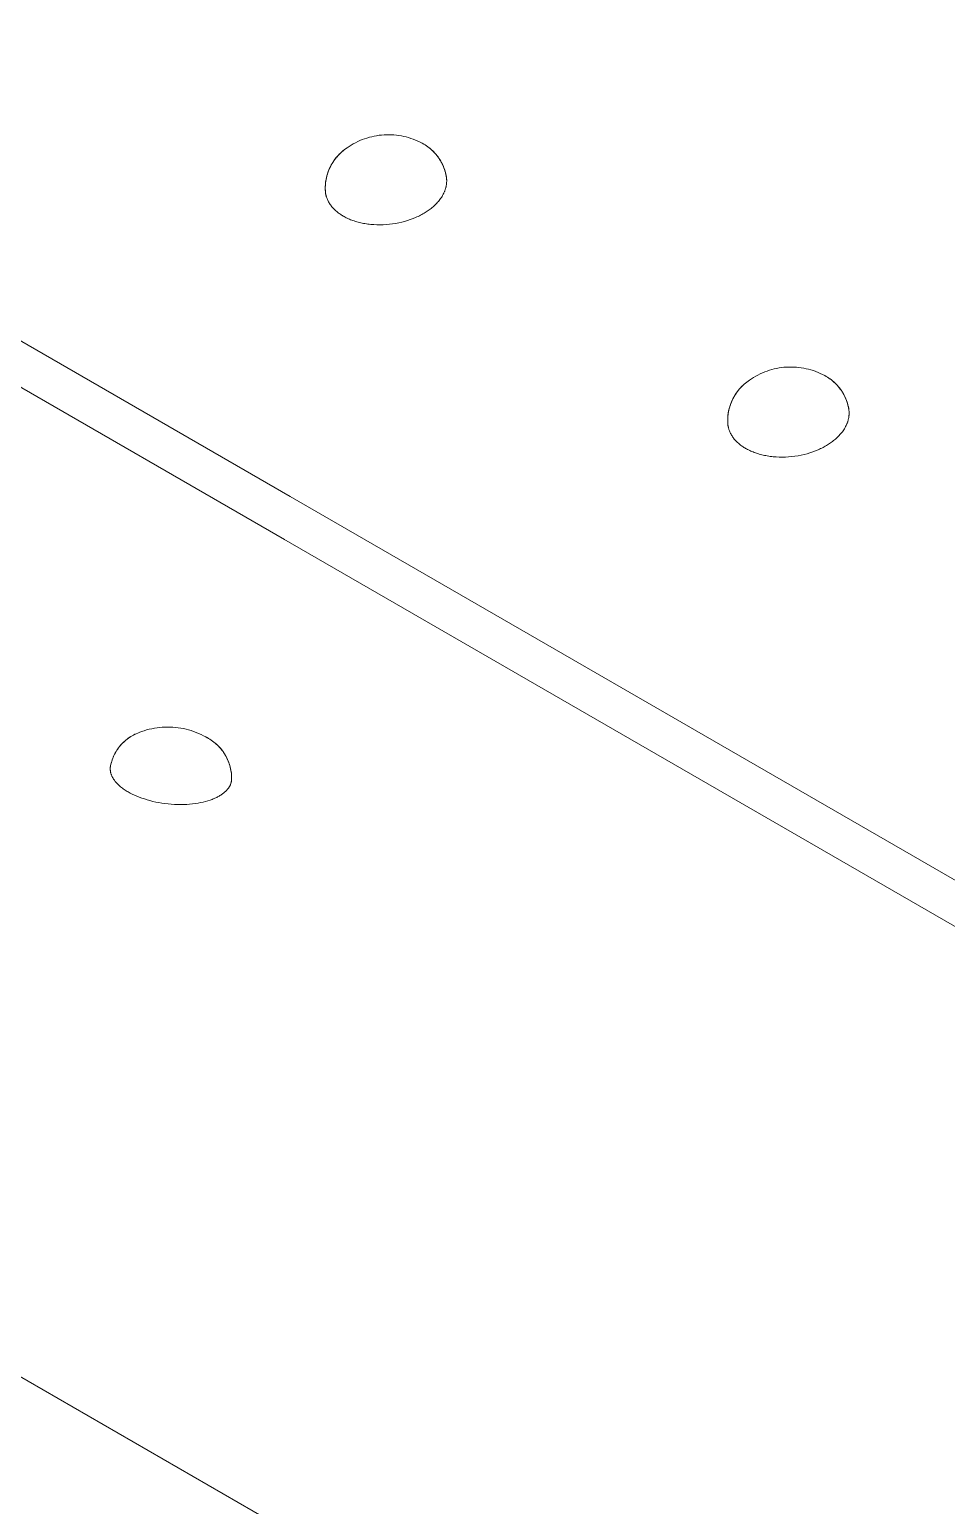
# Model space of a CAD drawing. Header units: inches. Extents: x -9 to 187, y -3 to 135.
# Drawn here: x 151.38 to 154.99, y 56.86 to 62.68 of the extents above; entities that cross this region are included whole.
import ezdxf

# ---------------------------------------------------------------- set-up
doc = ezdxf.new("R2010")
doc.units = ezdxf.units.IN
doc.layers.add('ZANO_R', color=7, linetype='Continuous', lineweight=0)

msp = doc.modelspace()

# ---------------------------------------------------------------- linework, layer by layer
at = {"layer": 'ZANO_R'}
for p, q in [((125.50438, 76.37281), (152.40621, 60.84104)), ((152.38375, 60.67088), (125.37769, 76.26284)), ((152.72802, 62.25933), (152.73758, 62.26144)), ((152.72802, 62.25933), (152.73758, 62.26144)), ((152.73758, 62.26144), (152.7472, 62.26322)), ((152.73758, 62.26144), (152.7472, 62.26322)), ((152.7472, 62.26322), (152.75688, 62.26466)), ((152.7472, 62.26322), (152.75688, 62.26466)), ((152.75688, 62.26466), (152.76661, 62.26577)), ((152.75688, 62.26466), (152.76661, 62.26577)), ((152.76661, 62.26577), (152.77637, 62.26653)), ((152.76661, 62.26577), (152.77637, 62.26653)), ((152.77637, 62.26653), (152.78615, 62.26696)), ((152.77637, 62.26653), (152.78615, 62.26696)), ((152.78615, 62.26696), (152.79593, 62.26704)), ((152.78615, 62.26696), (152.79593, 62.26704)), ((152.79593, 62.26704), (152.80572, 62.26679)), ((152.79593, 62.26704), (152.80572, 62.26679)), ((152.80572, 62.26679), (152.81549, 62.26619)), ((152.80572, 62.26679), (152.81549, 62.26619)), ((152.81549, 62.26619), (152.82523, 62.26526)), ((152.81549, 62.26619), (152.82523, 62.26526)), ((152.82523, 62.26526), (152.83494, 62.26398)), ((152.82523, 62.26526), (152.83494, 62.26398)), ((152.83494, 62.26398), (152.84459, 62.26237)), ((152.83494, 62.26398), (152.84459, 62.26237)), ((152.84459, 62.26237), (152.85418, 62.26043)), ((152.84459, 62.26237), (152.85418, 62.26043)), ((152.60936, 62.19877), (152.61445, 62.20312)), ((152.60967, 62.19908), (152.61468, 62.20335)), ((152.61445, 62.20312), (152.61968, 62.2073)), ((152.61468, 62.20335), (152.61985, 62.20744)), ((152.61968, 62.2073), (152.62506, 62.21128)), ((152.61985, 62.20744), (152.62514, 62.21135)), ((152.62506, 62.21128), (152.63057, 62.21508)), ((152.62514, 62.21135), (152.63057, 62.21508)), ((152.63057, 62.21508), (152.63865, 62.22061)), ((152.63057, 62.21508), (152.63865, 62.22061)), ((152.63865, 62.22061), (152.64692, 62.22585)), ((152.63865, 62.22061), (152.64692, 62.22585)), ((152.64692, 62.22585), (152.65536, 62.23081)), ((152.64692, 62.22585), (152.65536, 62.23081)), ((152.65536, 62.23081), (152.66397, 62.23546)), ((152.65536, 62.23081), (152.66397, 62.23546)), ((152.66397, 62.23546), (152.67273, 62.23982)), ((152.66397, 62.23546), (152.67273, 62.23982)), ((152.67273, 62.23982), (152.68165, 62.24387)), ((152.67273, 62.23982), (152.68165, 62.24387)), ((152.68165, 62.24387), (152.69069, 62.2476)), ((152.68165, 62.24387), (152.69069, 62.2476)), ((152.69069, 62.2476), (152.69987, 62.25102)), ((152.69069, 62.2476), (152.69987, 62.25102)), ((152.69987, 62.25102), (152.70915, 62.25411)), ((152.69987, 62.25102), (152.70915, 62.25411)), ((152.70915, 62.25411), (152.71854, 62.25688)), ((152.70915, 62.25411), (152.71854, 62.25688)), ((152.71854, 62.25688), (152.72802, 62.25933)), ((152.71854, 62.25688), (152.72802, 62.25933)), ((152.85418, 62.26043), (152.8637, 62.25815)), ((152.85418, 62.26043), (152.8637, 62.25815)), ((152.8637, 62.25815), (152.87314, 62.25554)), ((152.8637, 62.25815), (152.87314, 62.25554)), ((152.87314, 62.25554), (152.88248, 62.25261)), ((152.87314, 62.25554), (152.88248, 62.25261)), ((152.88248, 62.25261), (152.89171, 62.24935)), ((152.88248, 62.25261), (152.89171, 62.24935)), ((152.89171, 62.24935), (152.90082, 62.24578)), ((152.89171, 62.24935), (152.90082, 62.24578)), ((152.90082, 62.24578), (152.9098, 62.24189)), ((152.90082, 62.24578), (152.9098, 62.24189)), ((152.9098, 62.24189), (152.91864, 62.23769)), ((152.9098, 62.24189), (152.91864, 62.23769)), ((152.91864, 62.23769), (152.92733, 62.23318)), ((152.91864, 62.23769), (152.92733, 62.23318)), ((152.92733, 62.23318), (152.93281, 62.23012)), ((152.92733, 62.23318), (152.9329, 62.23008)), ((152.93281, 62.23012), (152.93819, 62.22688)), ((152.9329, 62.23008), (152.93836, 62.22679)), ((152.93819, 62.22688), (152.94345, 62.22346)), ((152.93836, 62.22679), (152.9437, 62.22331)), ((152.94345, 62.22346), (152.94859, 62.21987)), ((152.9437, 62.22331), (152.94892, 62.21965)), ((152.94859, 62.21987), (152.9536, 62.2161)), ((152.94892, 62.21965), (152.954, 62.21581)), ((152.9536, 62.2161), (152.95849, 62.21216)), ((152.954, 62.21581), (152.95896, 62.2118)), ((152.95849, 62.21216), (152.96324, 62.20805)), ((152.95896, 62.2118), (152.96377, 62.20762)), ((152.96324, 62.20805), (152.96784, 62.20379)), ((152.96377, 62.20762), (152.96843, 62.20327)), ((152.96784, 62.20379), (152.9723, 62.19938)), ((152.96843, 62.20327), (152.97294, 62.19876)), ((152.56486, 62.14068), (152.56795, 62.14662)), ((152.56555, 62.14214), (152.56864, 62.14796)), ((152.56795, 62.14662), (152.57124, 62.15244)), ((152.56864, 62.14796), (152.57192, 62.15368)), ((152.57124, 62.15244), (152.57473, 62.15815)), ((152.57192, 62.15368), (152.57539, 62.15927)), ((152.57473, 62.15815), (152.57842, 62.16374)), ((152.57539, 62.15927), (152.57906, 62.16474)), ((152.57842, 62.16374), (152.58231, 62.16919)), ((152.57906, 62.16474), (152.58291, 62.17009)), ((152.58231, 62.16919), (152.58638, 62.1745)), ((152.58291, 62.17009), (152.58695, 62.17529)), ((152.58638, 62.1745), (152.59063, 62.17967)), ((152.58695, 62.17529), (152.59116, 62.18036)), ((152.59063, 62.17967), (152.59506, 62.18469)), ((152.59116, 62.18036), (152.59554, 62.18527)), ((152.59506, 62.18469), (152.59966, 62.18955)), ((152.59554, 62.18527), (152.60009, 62.19004)), ((152.59966, 62.18955), (152.60443, 62.19425)), ((152.60009, 62.19004), (152.6048, 62.19464)), ((152.60443, 62.19425), (152.60936, 62.19877)), ((152.6048, 62.19464), (152.60967, 62.19908)), ((152.9723, 62.19938), (152.97661, 62.19481)), ((152.97294, 62.19876), (152.97728, 62.19411)), ((152.97661, 62.19481), (152.98075, 62.1901)), ((152.97728, 62.19411), (152.98147, 62.1893)), ((152.98075, 62.1901), (152.98474, 62.18525)), ((152.98147, 62.1893), (152.98549, 62.18435)), ((152.98474, 62.18525), (152.98856, 62.18027)), ((152.98549, 62.18435), (152.98933, 62.17926)), ((152.98856, 62.18027), (152.9922, 62.17517)), ((152.98933, 62.17926), (152.99299, 62.17405)), ((152.9922, 62.17517), (152.99567, 62.16994)), ((152.99299, 62.17405), (152.99647, 62.16871)), ((152.99567, 62.16994), (152.99896, 62.16459)), ((152.99647, 62.16871), (152.99977, 62.16325)), ((152.99896, 62.16459), (153.00207, 62.15914)), ((152.99977, 62.16325), (153.00287, 62.15769)), ((153.00207, 62.15914), (153.00499, 62.15359)), ((153.00287, 62.15769), (153.00578, 62.15201)), ((153.00499, 62.15359), (153.00772, 62.14794)), ((153.00578, 62.15201), (153.00849, 62.14624)), ((153.00772, 62.14794), (153.01025, 62.14219)), ((153.00849, 62.14624), (153.01099, 62.14039)), ((152.54684, 62.08345), (152.54794, 62.09005)), ((152.54727, 62.086), (152.54843, 62.09248)), ((152.54794, 62.09005), (152.54928, 62.09661)), ((152.54843, 62.09248), (152.54982, 62.09892)), ((152.54928, 62.09661), (152.55084, 62.10312)), ((152.54982, 62.09892), (152.55142, 62.10531)), ((152.55084, 62.10312), (152.55262, 62.10957)), ((152.55142, 62.10531), (152.55324, 62.11164)), ((152.55262, 62.10957), (152.55463, 62.11595)), ((152.55324, 62.11164), (152.55528, 62.1179)), ((152.55463, 62.11595), (152.55686, 62.12226)), ((152.55528, 62.1179), (152.55753, 62.12409)), ((152.55686, 62.12226), (152.55931, 62.12849)), ((152.55753, 62.12409), (152.56, 62.1302)), ((152.55931, 62.12849), (152.56198, 62.13463)), ((152.56, 62.1302), (152.56267, 62.13622)), ((152.56198, 62.13463), (152.56486, 62.14068)), ((152.56267, 62.13622), (152.56555, 62.14214)), ((153.01025, 62.14219), (153.01259, 62.13637)), ((153.01099, 62.14039), (153.0133, 62.13444)), ((153.01259, 62.13637), (153.01473, 62.13047)), ((153.0133, 62.13444), (153.01539, 62.12842)), ((153.01473, 62.13047), (153.01666, 62.1245)), ((153.01539, 62.12842), (153.01728, 62.12234)), ((153.01666, 62.1245), (153.01839, 62.11847)), ((153.01728, 62.12234), (153.01895, 62.11619)), ((153.01839, 62.11847), (153.01992, 62.11238)), ((153.01895, 62.11619), (153.02041, 62.10998)), ((153.01992, 62.11238), (153.02124, 62.10625)), ((153.02041, 62.10998), (153.02166, 62.10373)), ((153.02124, 62.10625), (153.02235, 62.10007)), ((153.02166, 62.10373), (153.02268, 62.09744)), ((153.02292, 62.09526), (153.02268, 62.09744)), ((153.02311, 62.09308), (153.02292, 62.09526)), ((153.02326, 62.0909), (153.02311, 62.09308)), ((153.02335, 62.0887), (153.02326, 62.0909)), ((153.0234, 62.08651), (153.02335, 62.0887)), ((153.0234, 62.08431), (153.0234, 62.08651)), ((152.54475, 62.05677), (152.54492, 62.06346)), ((152.54481, 62.05008), (152.54475, 62.05677)), ((152.5451, 62.04339), (152.54481, 62.05008)), ((152.54485, 62.05319), (152.54488, 62.05978)), ((152.54505, 62.04661), (152.54485, 62.05319)), ((152.54488, 62.05978), (152.54514, 62.06636)), ((152.54492, 62.06346), (152.54533, 62.07015)), ((152.54547, 62.04004), (152.54505, 62.04661)), ((152.54514, 62.06636), (152.54563, 62.07293)), ((152.54533, 62.07015), (152.54597, 62.07681)), ((152.54547, 62.04004), (152.5457, 62.03822)), ((152.54563, 62.07293), (152.54634, 62.07948)), ((152.5457, 62.03822), (152.54597, 62.03641)), ((152.54597, 62.07681), (152.54684, 62.08345)), ((152.54597, 62.03641), (152.54627, 62.0346)), ((152.54627, 62.0346), (152.54661, 62.0328)), ((152.54634, 62.07948), (152.54727, 62.086)), ((152.54661, 62.0328), (152.54697, 62.03101)), ((152.54697, 62.03101), (152.54737, 62.02923)), ((152.54737, 62.02923), (152.5478, 62.02745)), ((153.00731, 62.02797), (153.00958, 62.03212)), ((153.00958, 62.03212), (153.01169, 62.03632)), ((153.01169, 62.03632), (153.01269, 62.03843)), ((153.01269, 62.03843), (153.01364, 62.04056)), ((153.01364, 62.04056), (153.01455, 62.04269)), ((153.01455, 62.04269), (153.01542, 62.04484)), ((153.01542, 62.04484), (153.01625, 62.04699)), ((153.01625, 62.04699), (153.01703, 62.04915)), ((153.01703, 62.04915), (153.01778, 62.05132)), ((153.01778, 62.05132), (153.01847, 62.0535)), ((153.01847, 62.0535), (153.01912, 62.05568)), ((153.01912, 62.05568), (153.01973, 62.05787)), ((153.01973, 62.05787), (153.02029, 62.06006)), ((153.02029, 62.06006), (153.02081, 62.06225)), ((153.02081, 62.06225), (153.02128, 62.06445)), ((153.02128, 62.06445), (153.0217, 62.06666)), ((153.0217, 62.06666), (153.02208, 62.06886)), ((153.02208, 62.06886), (153.02241, 62.07107)), ((153.02241, 62.07107), (153.02269, 62.07328)), ((153.02269, 62.07328), (153.02293, 62.07548)), ((153.02293, 62.07548), (153.02312, 62.07769)), ((153.02312, 62.07769), (153.02326, 62.0799)), ((153.02326, 62.0799), (153.02335, 62.0821)), ((153.02335, 62.0821), (153.0234, 62.08431)), ((152.5478, 62.02745), (152.54827, 62.02567)), ((152.54827, 62.02567), (152.54876, 62.02391)), ((152.54876, 62.02391), (152.54929, 62.02215)), ((152.54929, 62.02215), (152.54984, 62.0204)), ((152.54984, 62.0204), (152.55043, 62.01866)), ((152.55043, 62.01866), (152.5517, 62.01521)), ((152.5517, 62.01521), (152.5531, 62.0118)), ((152.5531, 62.0118), (152.55461, 62.00843)), ((152.55461, 62.00843), (152.55624, 62.0051)), ((152.55624, 62.0051), (152.55799, 62.00181)), ((152.55799, 62.00181), (152.55984, 61.99858)), ((152.55984, 61.99858), (152.56181, 61.99539)), ((152.56181, 61.99539), (152.56388, 61.99226)), ((152.56388, 61.99226), (152.56606, 61.98918)), ((152.56606, 61.98918), (152.56834, 61.98615)), ((152.56834, 61.98615), (152.57071, 61.98318)), ((152.57071, 61.98318), (152.57318, 61.98027)), ((152.57318, 61.98027), (152.57574, 61.97742)), ((152.57574, 61.97742), (152.57838, 61.97463)), ((152.57838, 61.97463), (152.58111, 61.9719)), ((152.58111, 61.9719), (152.58392, 61.96924)), ((152.95023, 61.96793), (152.95401, 61.97062)), ((152.95401, 61.97062), (152.95804, 61.97362)), ((152.95804, 61.97362), (152.962, 61.97669)), ((152.962, 61.97669), (152.96589, 61.97986)), ((152.96589, 61.97986), (152.9697, 61.9831)), ((152.9697, 61.9831), (152.97344, 61.98643)), ((152.97344, 61.98643), (152.97708, 61.98984)), ((152.97708, 61.98984), (152.98063, 61.99333)), ((152.98063, 61.99333), (152.98408, 61.9969)), ((152.98408, 61.9969), (152.98742, 62.00055)), ((152.98742, 62.00055), (152.99065, 62.00426)), ((152.99065, 62.00426), (152.99376, 62.00805)), ((152.99376, 62.00805), (152.99674, 62.01191)), ((152.99674, 62.01191), (152.99959, 62.01584)), ((152.99959, 62.01584), (153.00231, 62.01982)), ((153.00231, 62.01982), (153.00488, 62.02387)), ((153.00488, 62.02387), (153.00731, 62.02797)), ((152.58392, 61.96924), (152.5868, 61.96663)), ((152.5868, 61.96663), (152.58975, 61.9641)), ((152.58975, 61.9641), (152.59278, 61.96162)), ((152.59278, 61.96162), (152.59587, 61.95922)), ((152.59587, 61.95922), (152.59902, 61.95688)), ((152.59902, 61.95688), (152.60222, 61.9546)), ((152.60222, 61.9546), (152.60548, 61.95239)), ((152.60548, 61.95239), (152.60879, 61.95025)), ((152.60879, 61.95025), (152.61215, 61.94818)), ((152.61215, 61.94818), (152.61555, 61.94617)), ((152.61555, 61.94617), (152.61937, 61.94402)), ((152.61937, 61.94402), (152.6233, 61.94192)), ((152.6233, 61.94192), (152.62734, 61.93986)), ((152.62734, 61.93986), (152.63151, 61.93785)), ((152.63151, 61.93785), (152.63578, 61.93589)), ((152.63578, 61.93589), (152.64017, 61.93399)), ((152.64017, 61.93399), (152.64468, 61.93214)), ((152.64468, 61.93214), (152.64929, 61.93036)), ((152.64929, 61.93036), (152.65401, 61.92864)), ((152.65401, 61.92864), (152.65884, 61.92699)), ((152.65884, 61.92699), (152.66378, 61.92541)), ((152.66378, 61.92541), (152.66882, 61.9239)), ((152.66882, 61.9239), (152.67396, 61.92247)), ((152.67396, 61.92247), (152.67919, 61.92112)), ((152.67919, 61.92112), (152.68452, 61.91985)), ((152.68452, 61.91985), (152.68994, 61.91866)), ((152.68994, 61.91866), (152.69544, 61.91756)), ((152.69544, 61.91756), (152.70103, 61.91655)), ((152.70103, 61.91655), (152.70669, 61.91563)), ((152.70669, 61.91563), (152.71243, 61.9148)), ((152.71243, 61.9148), (152.71824, 61.91407)), ((152.71824, 61.91407), (152.72411, 61.91343)), ((152.72411, 61.91343), (152.73602, 61.91246)), ((152.73602, 61.91246), (152.74811, 61.91189)), ((152.74811, 61.91189), (152.76035, 61.91174)), ((152.76035, 61.91174), (152.77269, 61.91201)), ((152.77269, 61.91201), (152.78508, 61.91269)), ((152.78508, 61.91269), (152.79746, 61.9138)), ((152.79746, 61.9138), (152.80979, 61.91531)), ((152.80979, 61.91531), (152.82202, 61.91723)), ((152.82202, 61.91723), (152.8341, 61.91955)), ((152.8341, 61.91955), (152.84598, 61.92224)), ((152.84598, 61.92224), (152.85763, 61.92529)), ((152.85763, 61.92529), (152.869, 61.92868)), ((152.869, 61.92868), (152.88005, 61.9324)), ((152.88005, 61.9324), (152.89076, 61.93641)), ((152.89076, 61.93641), (152.90108, 61.94069)), ((152.90108, 61.94069), (152.9061, 61.94292)), ((152.9061, 61.94292), (152.91101, 61.94521)), ((152.91101, 61.94521), (152.91581, 61.94756)), ((152.91581, 61.94756), (152.92051, 61.94996)), ((152.92051, 61.94996), (152.9251, 61.95241)), ((152.9251, 61.95241), (152.92957, 61.9549)), ((152.92957, 61.9549), (152.93394, 61.95743)), ((152.93394, 61.95743), (152.93818, 61.96001)), ((152.93818, 61.96001), (152.94232, 61.96262)), ((152.94232, 61.96262), (152.94633, 61.96526)), ((152.94633, 61.96526), (152.95023, 61.96793)), ((154.26773, 61.32814), (154.27678, 61.33187)), ((154.26773, 61.32814), (154.27678, 61.33187)), ((154.27678, 61.33187), (154.28595, 61.33529)), ((154.27678, 61.33187), (154.28595, 61.33529)), ((154.28595, 61.33529), (154.29524, 61.33839)), ((154.28595, 61.33529), (154.29524, 61.33839)), ((154.29524, 61.33839), (154.30463, 61.34116)), ((154.29524, 61.33839), (154.30463, 61.34116)), ((154.30463, 61.34116), (154.31411, 61.3436)), ((154.30463, 61.34116), (154.31411, 61.3436)), ((154.31411, 61.3436), (154.32366, 61.34571)), ((154.31411, 61.3436), (154.32366, 61.34571)), ((154.32366, 61.34571), (154.33329, 61.34749)), ((154.32366, 61.34571), (154.33329, 61.34749)), ((154.33329, 61.34749), (154.34297, 61.34893)), ((154.33329, 61.34749), (154.34297, 61.34893)), ((154.34297, 61.34893), (154.3527, 61.35004)), ((154.34297, 61.34893), (154.3527, 61.35004)), ((154.3527, 61.35004), (154.36245, 61.3508)), ((154.3527, 61.35004), (154.36245, 61.3508)), ((154.36245, 61.3508), (154.37223, 61.35123)), ((154.36245, 61.3508), (154.37223, 61.35123)), ((154.37223, 61.35123), (154.38202, 61.35131)), ((154.37223, 61.35123), (154.38202, 61.35131)), ((154.38202, 61.35131), (154.39181, 61.35106)), ((154.38202, 61.35131), (154.39181, 61.35106)), ((154.39181, 61.35106), (154.40158, 61.35046)), ((154.39181, 61.35106), (154.40158, 61.35046)), ((154.40158, 61.35046), (154.41132, 61.34953)), ((154.40158, 61.35046), (154.41132, 61.34953)), ((154.41132, 61.34953), (154.42102, 61.34826)), ((154.41132, 61.34953), (154.42102, 61.34826)), ((154.42102, 61.34826), (154.43068, 61.34665)), ((154.42102, 61.34826), (154.43068, 61.34665)), ((154.43068, 61.34665), (154.44027, 61.3447)), ((154.43068, 61.34665), (154.44027, 61.3447)), ((154.44027, 61.3447), (154.44979, 61.34242)), ((154.44027, 61.3447), (154.44979, 61.34242)), ((154.44979, 61.34242), (154.45923, 61.33982)), ((154.44979, 61.34242), (154.45923, 61.33982)), ((154.45923, 61.33982), (154.46856, 61.33688)), ((154.45923, 61.33982), (154.46856, 61.33688)), ((154.46856, 61.33688), (154.47779, 61.33363)), ((154.46856, 61.33688), (154.47779, 61.33363)), ((154.47779, 61.33363), (154.48691, 61.33005)), ((154.47779, 61.33363), (154.48691, 61.33005)), ((154.48691, 61.33005), (154.49589, 61.32616)), ((154.48691, 61.33005), (154.49589, 61.32616)), ((154.18115, 61.26896), (154.18575, 61.27382)), ((154.18163, 61.26955), (154.18618, 61.27431)), ((154.18575, 61.27382), (154.19052, 61.27852)), ((154.18618, 61.27431), (154.19089, 61.27891)), ((154.19052, 61.27852), (154.19545, 61.28304)), ((154.19089, 61.27891), (154.19575, 61.28335)), ((154.19545, 61.28304), (154.20054, 61.2874)), ((154.19575, 61.28335), (154.20077, 61.28762)), ((154.20054, 61.2874), (154.20577, 61.29157)), ((154.20077, 61.28762), (154.20593, 61.29171)), ((154.20577, 61.29157), (154.21115, 61.29556)), ((154.20593, 61.29171), (154.21123, 61.29563)), ((154.21115, 61.29556), (154.21666, 61.29935)), ((154.21123, 61.29563), (154.21666, 61.29935)), ((154.21666, 61.29935), (154.22474, 61.30488)), ((154.21666, 61.29935), (154.22474, 61.30488)), ((154.22474, 61.30488), (154.233, 61.31013)), ((154.22474, 61.30488), (154.233, 61.31013)), ((154.233, 61.31013), (154.24145, 61.31508)), ((154.233, 61.31013), (154.24145, 61.31508)), ((154.24145, 61.31508), (154.25006, 61.31974)), ((154.24145, 61.31508), (154.25006, 61.31974)), ((154.25006, 61.31974), (154.25882, 61.32409)), ((154.25006, 61.31974), (154.25882, 61.32409)), ((154.25882, 61.32409), (154.26773, 61.32814)), ((154.25882, 61.32409), (154.26773, 61.32814)), ((154.49589, 61.32616), (154.50473, 61.32196)), ((154.49589, 61.32616), (154.50473, 61.32196)), ((154.50473, 61.32196), (154.51342, 61.31745)), ((154.50473, 61.32196), (154.51342, 61.31745)), ((154.51342, 61.31745), (154.5189, 61.3144)), ((154.51342, 61.31745), (154.51899, 61.31435)), ((154.5189, 61.3144), (154.52427, 61.31116)), ((154.51899, 61.31435), (154.52445, 61.31106)), ((154.52427, 61.31116), (154.52953, 61.30774)), ((154.52445, 61.31106), (154.52979, 61.30758)), ((154.52953, 61.30774), (154.53468, 61.30414)), ((154.52979, 61.30758), (154.535, 61.30392)), ((154.53468, 61.30414), (154.53969, 61.30037)), ((154.535, 61.30392), (154.54009, 61.30008)), ((154.53969, 61.30037), (154.54458, 61.29643)), ((154.54009, 61.30008), (154.54504, 61.29607)), ((154.54458, 61.29643), (154.54932, 61.29233)), ((154.54504, 61.29607), (154.54985, 61.29189)), ((154.54932, 61.29233), (154.55393, 61.28806)), ((154.54985, 61.29189), (154.55451, 61.28754)), ((154.55393, 61.28806), (154.55839, 61.28365)), ((154.55451, 61.28754), (154.55902, 61.28304)), ((154.55839, 61.28365), (154.56269, 61.27908)), ((154.55902, 61.28304), (154.56337, 61.27838)), ((154.56269, 61.27908), (154.56684, 61.27437)), ((154.56337, 61.27838), (154.56756, 61.27357)), ((154.56684, 61.27437), (154.57083, 61.26953)), ((154.56756, 61.27357), (154.57157, 61.26862)), ((154.14362, 61.20836), (154.14609, 61.21447)), ((154.1454, 61.21276), (154.14807, 61.2189)), ((154.14609, 61.21447), (154.14876, 61.22049)), ((154.14807, 61.2189), (154.15095, 61.22495)), ((154.14876, 61.22049), (154.15164, 61.22642)), ((154.15095, 61.22495), (154.15403, 61.23089)), ((154.15164, 61.22642), (154.15472, 61.23224)), ((154.15403, 61.23089), (154.15733, 61.23672)), ((154.15472, 61.23224), (154.158, 61.23795)), ((154.15733, 61.23672), (154.16082, 61.24243)), ((154.158, 61.23795), (154.16148, 61.24354)), ((154.16082, 61.24243), (154.16451, 61.24801)), ((154.16148, 61.24354), (154.16515, 61.24902)), ((154.16451, 61.24801), (154.16839, 61.25346)), ((154.16515, 61.24902), (154.169, 61.25436)), ((154.16839, 61.25346), (154.17246, 61.25878)), ((154.169, 61.25436), (154.17303, 61.25956)), ((154.17246, 61.25878), (154.17672, 61.26394)), ((154.17303, 61.25956), (154.17724, 61.26463)), ((154.17672, 61.26394), (154.18115, 61.26896)), ((154.17724, 61.26463), (154.18163, 61.26955)), ((154.57083, 61.26953), (154.57464, 61.26455)), ((154.57157, 61.26862), (154.57542, 61.26354)), ((154.57464, 61.26455), (154.57829, 61.25944)), ((154.57542, 61.26354), (154.57908, 61.25832)), ((154.57829, 61.25944), (154.58176, 61.25421)), ((154.57908, 61.25832), (154.58256, 61.25298)), ((154.58176, 61.25421), (154.58505, 61.24887)), ((154.58256, 61.25298), (154.58585, 61.24752)), ((154.58505, 61.24887), (154.58816, 61.24341)), ((154.58585, 61.24752), (154.58896, 61.24196)), ((154.58816, 61.24341), (154.59107, 61.23786)), ((154.58896, 61.24196), (154.59186, 61.23629)), ((154.59107, 61.23786), (154.5938, 61.23221)), ((154.59186, 61.23629), (154.59457, 61.23052)), ((154.5938, 61.23221), (154.59634, 61.22647)), ((154.59457, 61.23052), (154.59708, 61.22466)), ((154.59634, 61.22647), (154.59867, 61.22064)), ((154.59708, 61.22466), (154.59938, 61.21871)), ((154.59867, 61.22064), (154.60081, 61.21474)), ((154.59938, 61.21871), (154.60148, 61.2127)), ((154.60081, 61.21474), (154.60275, 61.20877)), ((154.13123, 61.15063), (154.13171, 61.1572)), ((154.13142, 61.15442), (154.13206, 61.16108)), ((154.13171, 61.1572), (154.13242, 61.16375)), ((154.13206, 61.16108), (154.13293, 61.16772)), ((154.13242, 61.16375), (154.13336, 61.17027)), ((154.13293, 61.16772), (154.13403, 61.17432)), ((154.13336, 61.17027), (154.13452, 61.17675)), ((154.13403, 61.17432), (154.13536, 61.18088)), ((154.13452, 61.17675), (154.1359, 61.18319)), ((154.13536, 61.18088), (154.13692, 61.18739)), ((154.1359, 61.18319), (154.13751, 61.18958)), ((154.13692, 61.18739), (154.13871, 61.19384)), ((154.13751, 61.18958), (154.13933, 61.19591)), ((154.13871, 61.19384), (154.14072, 61.20022)), ((154.13933, 61.19591), (154.14137, 61.20218)), ((154.14072, 61.20022), (154.14295, 61.20654)), ((154.14137, 61.20218), (154.14362, 61.20836)), ((154.14295, 61.20654), (154.1454, 61.21276)), ((154.60148, 61.2127), (154.60337, 61.20661)), ((154.60275, 61.20877), (154.60448, 61.20274)), ((154.60337, 61.20661), (154.60504, 61.20046)), ((154.60448, 61.20274), (154.60601, 61.19666)), ((154.60504, 61.20046), (154.6065, 61.19425)), ((154.60601, 61.19666), (154.60732, 61.19052)), ((154.6065, 61.19425), (154.60774, 61.188)), ((154.60732, 61.19052), (154.60843, 61.18434)), ((154.60774, 61.188), (154.60877, 61.18171)), ((154.60816, 61.15313), (154.6085, 61.15534)), ((154.6085, 61.15534), (154.60878, 61.15755)), ((154.60901, 61.17954), (154.60877, 61.18171)), ((154.60878, 61.15755), (154.60901, 61.15976)), ((154.6092, 61.17735), (154.60901, 61.17954)), ((154.60901, 61.15976), (154.6092, 61.16196)), ((154.60934, 61.17517), (154.6092, 61.17735)), ((154.6092, 61.16196), (154.60935, 61.16417)), ((154.60944, 61.17298), (154.60934, 61.17517)), ((154.60935, 61.16417), (154.60944, 61.16638)), ((154.60949, 61.17078), (154.60944, 61.17298)), ((154.60944, 61.16638), (154.60949, 61.16858)), ((154.60949, 61.16858), (154.60949, 61.17078)), ((154.13084, 61.14104), (154.13101, 61.14774)), ((154.13089, 61.13435), (154.13084, 61.14104)), ((154.13119, 61.12766), (154.13089, 61.13435)), ((154.13094, 61.13747), (154.13097, 61.14405)), ((154.13113, 61.13088), (154.13094, 61.13747)), ((154.13097, 61.14405), (154.13123, 61.15063)), ((154.13101, 61.14774), (154.13142, 61.15442)), ((154.13156, 61.12431), (154.13113, 61.13088)), ((154.13156, 61.12431), (154.13179, 61.12249)), ((154.13179, 61.12249), (154.13206, 61.12068)), ((154.13206, 61.12068), (154.13236, 61.11888)), ((154.13236, 61.11888), (154.13269, 61.11708)), ((154.13269, 61.11708), (154.13306, 61.11528)), ((154.13306, 61.11528), (154.13346, 61.1135)), ((154.13346, 61.1135), (154.13389, 61.11172)), ((154.13389, 61.11172), (154.13435, 61.10995)), ((154.13435, 61.10995), (154.13485, 61.10818)), ((154.13485, 61.10818), (154.13537, 61.10642)), ((154.13537, 61.10642), (154.13593, 61.10468)), ((154.13593, 61.10468), (154.13652, 61.10294)), ((154.13652, 61.10294), (154.13779, 61.09948)), ((154.13779, 61.09948), (154.13918, 61.09607)), ((154.58283, 61.09618), (154.58568, 61.10011)), ((154.58568, 61.10011), (154.5884, 61.10409)), ((154.5884, 61.10409), (154.59097, 61.10814)), ((154.59097, 61.10814), (154.59339, 61.11224)), ((154.59339, 61.11224), (154.59566, 61.11639)), ((154.59566, 61.11639), (154.59778, 61.12059)), ((154.59778, 61.12059), (154.59877, 61.1227)), ((154.59877, 61.1227), (154.59973, 61.12483)), ((154.59973, 61.12483), (154.60064, 61.12697)), ((154.60064, 61.12697), (154.60151, 61.12911)), ((154.60151, 61.12911), (154.60234, 61.13126)), ((154.60234, 61.13126), (154.60312, 61.13343)), ((154.60312, 61.13343), (154.60386, 61.13559)), ((154.60386, 61.13559), (154.60456, 61.13777)), ((154.60456, 61.13777), (154.60521, 61.13995)), ((154.60521, 61.13995), (154.60582, 61.14214)), ((154.60582, 61.14214), (154.60638, 61.14433)), ((154.60638, 61.14433), (154.60689, 61.14653)), ((154.60689, 61.14653), (154.60736, 61.14873)), ((154.60736, 61.14873), (154.60779, 61.15093)), ((154.60779, 61.15093), (154.60816, 61.15313)), ((154.13918, 61.09607), (154.1407, 61.0927)), ((154.1407, 61.0927), (154.14233, 61.08937)), ((154.14233, 61.08937), (154.14407, 61.08609)), ((154.14407, 61.08609), (154.14593, 61.08285)), ((154.14593, 61.08285), (154.1479, 61.07966)), ((154.1479, 61.07966), (154.14997, 61.07653)), ((154.14997, 61.07653), (154.15215, 61.07345)), ((154.15215, 61.07345), (154.15442, 61.07042)), ((154.15442, 61.07042), (154.1568, 61.06745)), ((154.1568, 61.06745), (154.15927, 61.06454)), ((154.15927, 61.06454), (154.16182, 61.06169)), ((154.16182, 61.06169), (154.16447, 61.0589)), ((154.16447, 61.0589), (154.1672, 61.05617)), ((154.1672, 61.05617), (154.17, 61.05351)), ((154.17, 61.05351), (154.17289, 61.05091)), ((154.17289, 61.05091), (154.17584, 61.04837)), ((154.17584, 61.04837), (154.17886, 61.0459)), ((154.17886, 61.0459), (154.18195, 61.04349)), ((154.18195, 61.04349), (154.1851, 61.04115)), ((154.1851, 61.04115), (154.18831, 61.03887)), ((154.18831, 61.03887), (154.19157, 61.03667)), ((154.51119, 61.03668), (154.51566, 61.03917)), ((154.51566, 61.03917), (154.52002, 61.04171)), ((154.52002, 61.04171), (154.52427, 61.04428)), ((154.52427, 61.04428), (154.5284, 61.04689)), ((154.5284, 61.04689), (154.53242, 61.04953)), ((154.53242, 61.04953), (154.53632, 61.0522)), ((154.53632, 61.0522), (154.5401, 61.0549)), ((154.5401, 61.0549), (154.54413, 61.05789)), ((154.54413, 61.05789), (154.54809, 61.06097)), ((154.54809, 61.06097), (154.55198, 61.06413)), ((154.55198, 61.06413), (154.55579, 61.06737)), ((154.55579, 61.06737), (154.55952, 61.0707)), ((154.55952, 61.0707), (154.56317, 61.07411)), ((154.56317, 61.07411), (154.56672, 61.0776)), ((154.56672, 61.0776), (154.57017, 61.08117)), ((154.57017, 61.08117), (154.57351, 61.08482)), ((154.57351, 61.08482), (154.57674, 61.08854)), ((154.57674, 61.08854), (154.57984, 61.09233)), ((154.57984, 61.09233), (154.58283, 61.09618)), ((154.19157, 61.03667), (154.19488, 61.03452)), ((154.19488, 61.03452), (154.19824, 61.03245)), ((154.19824, 61.03245), (154.20164, 61.03044)), ((154.20164, 61.03044), (154.20545, 61.02829)), ((154.20545, 61.02829), (154.20938, 61.02619)), ((154.20938, 61.02619), (154.21343, 61.02413)), ((154.21343, 61.02413), (154.21759, 61.02212)), ((154.21759, 61.02212), (154.22187, 61.02016)), ((154.22187, 61.02016), (154.22626, 61.01826)), ((154.22626, 61.01826), (154.23076, 61.01642)), ((154.23076, 61.01642), (154.23538, 61.01463)), ((154.23538, 61.01463), (154.2401, 61.01292)), ((154.2401, 61.01292), (154.24493, 61.01126)), ((154.24493, 61.01126), (154.24987, 61.00968)), ((154.24987, 61.00968), (154.25491, 61.00818)), ((154.25491, 61.00818), (154.26004, 61.00674)), ((154.26004, 61.00674), (154.26528, 61.00539)), ((154.26528, 61.00539), (154.27061, 61.00412)), ((154.27061, 61.00412), (154.27603, 61.00293)), ((154.27603, 61.00293), (154.28153, 61.00183)), ((154.28153, 61.00183), (154.28712, 61.00082)), ((154.28712, 61.00082), (154.29278, 60.9999)), ((154.29278, 60.9999), (154.29852, 60.99907)), ((154.29852, 60.99907), (154.30433, 60.99834)), ((154.30433, 60.99834), (154.31019, 60.9977)), ((154.31019, 60.9977), (154.3221, 60.99673)), ((154.3221, 60.99673), (154.3342, 60.99616)), ((154.3342, 60.99616), (154.34644, 60.99601)), ((154.34644, 60.99601), (154.35878, 60.99628)), ((154.35878, 60.99628), (154.37116, 60.99696)), ((154.37116, 60.99696), (154.38355, 60.99807)), ((154.38355, 60.99807), (154.39588, 60.99958)), ((154.39588, 60.99958), (154.4081, 61.0015)), ((154.4081, 61.0015), (154.42018, 61.00382)), ((154.42018, 61.00382), (154.43207, 61.00651)), ((154.43207, 61.00651), (154.44371, 61.00956)), ((154.44371, 61.00956), (154.45508, 61.01296)), ((154.45508, 61.01296), (154.46614, 61.01667)), ((154.46614, 61.01667), (154.47684, 61.02068)), ((154.47684, 61.02068), (154.48717, 61.02496)), ((154.48717, 61.02496), (154.49219, 61.02719)), ((154.49219, 61.02719), (154.4971, 61.02948)), ((154.4971, 61.02948), (154.5019, 61.03183)), ((154.5019, 61.03183), (154.5066, 61.03423)), ((154.5066, 61.03423), (154.51119, 61.03668)), ((152.40621, 60.84104), (179.415, 45.24751)), ((179.2883, 45.13753), (152.27951, 60.73106)), ((151.75002, 59.87255), (151.75446, 59.87661)), ((151.7503, 59.87279), (151.75472, 59.87682)), ((151.75446, 59.87661), (151.75904, 59.88052)), ((151.75472, 59.87682), (151.75928, 59.8807)), ((151.75904, 59.88052), (151.76374, 59.88427)), ((151.75928, 59.8807), (151.76397, 59.88442)), ((151.76374, 59.88427), (151.76857, 59.88785)), ((151.76397, 59.88442), (151.76878, 59.88797)), ((151.76857, 59.88785), (151.77353, 59.89126)), ((151.76878, 59.88797), (151.77371, 59.89136)), ((151.77353, 59.89126), (151.7786, 59.8945)), ((151.77371, 59.89136), (151.77876, 59.89458)), ((151.7786, 59.8945), (151.78377, 59.89757)), ((151.77876, 59.89458), (151.78391, 59.89763)), ((151.78377, 59.89757), (151.78905, 59.90045)), ((151.78391, 59.89763), (151.78916, 59.9005)), ((151.78905, 59.90045), (151.79442, 59.90315)), ((151.78916, 59.9005), (151.79451, 59.90318)), ((151.79442, 59.90315), (151.79989, 59.90567)), ((151.79451, 59.90318), (151.79995, 59.90569)), ((151.79989, 59.90567), (151.80544, 59.90799)), ((151.79995, 59.90569), (151.80547, 59.908)), ((151.80544, 59.90799), (151.81106, 59.91013)), ((151.80547, 59.908), (151.81106, 59.91013)), ((151.81106, 59.91013), (151.82084, 59.91386)), ((151.81106, 59.91013), (151.82084, 59.91386)), ((151.82084, 59.91386), (151.83073, 59.91726)), ((151.82084, 59.91386), (151.83073, 59.91726)), ((151.83073, 59.91726), (151.84074, 59.92032)), ((151.83073, 59.91726), (151.84074, 59.92032)), ((151.84074, 59.92032), (151.85085, 59.92302)), ((151.84074, 59.92032), (151.85085, 59.92302)), ((151.85085, 59.92302), (151.86104, 59.92538)), ((151.85085, 59.92302), (151.86104, 59.92538)), ((151.86104, 59.92538), (151.87132, 59.92739)), ((151.86104, 59.92538), (151.87132, 59.92739)), ((151.87132, 59.92739), (151.88165, 59.92904)), ((151.87132, 59.92739), (151.88165, 59.92904)), ((151.88165, 59.92904), (151.89203, 59.93033)), ((151.88165, 59.92904), (151.89203, 59.93033)), ((151.89203, 59.93033), (151.90246, 59.93127)), ((151.89203, 59.93033), (151.90246, 59.93127)), ((151.90246, 59.93127), (151.9129, 59.93185)), ((151.90246, 59.93127), (151.9129, 59.93185)), ((151.9129, 59.93185), (151.92337, 59.93206)), ((151.9129, 59.93185), (151.92337, 59.93206)), ((151.92337, 59.93206), (151.93383, 59.93192)), ((151.92337, 59.93206), (151.93383, 59.93192)), ((151.93383, 59.93192), (151.94428, 59.93141)), ((151.93383, 59.93192), (151.94428, 59.93141)), ((151.94428, 59.93141), (151.95471, 59.93055)), ((151.94428, 59.93141), (151.95471, 59.93055)), ((151.95471, 59.93055), (151.9651, 59.92932)), ((151.95471, 59.93055), (151.9651, 59.92932)), ((151.9651, 59.92932), (151.97545, 59.92774)), ((151.9651, 59.92932), (151.97545, 59.92774)), ((151.97545, 59.92774), (151.98573, 59.9258)), ((151.97545, 59.92774), (151.98573, 59.9258)), ((151.98573, 59.9258), (151.99594, 59.92351)), ((151.98573, 59.9258), (151.99594, 59.92351)), ((151.99594, 59.92351), (152.00607, 59.92087)), ((151.99594, 59.92351), (152.00607, 59.92087)), ((152.00607, 59.92087), (152.0161, 59.91789)), ((152.00607, 59.92087), (152.0161, 59.91789)), ((152.0161, 59.91789), (152.02602, 59.91456)), ((152.0161, 59.91789), (152.02602, 59.91456)), ((152.02602, 59.91456), (152.03582, 59.91088)), ((152.02602, 59.91456), (152.03582, 59.91088)), ((152.03582, 59.91088), (152.04548, 59.90688)), ((152.03582, 59.91088), (152.04548, 59.90688)), ((152.04548, 59.90688), (152.05501, 59.90254)), ((152.04548, 59.90688), (152.05501, 59.90254)), ((152.05501, 59.90254), (152.06438, 59.89788)), ((152.05501, 59.90254), (152.06438, 59.89788)), ((152.06438, 59.89788), (152.07358, 59.8929)), ((152.06438, 59.89788), (152.07358, 59.8929)), ((152.07358, 59.8929), (152.07918, 59.89003)), ((152.07358, 59.8929), (152.07924, 59.89001)), ((152.07918, 59.89003), (152.08468, 59.88697)), ((152.07924, 59.89001), (152.0848, 59.88692)), ((152.08468, 59.88697), (152.09007, 59.88372)), ((152.0848, 59.88692), (152.09024, 59.88364)), ((152.09007, 59.88372), (152.09534, 59.88029)), ((152.09024, 59.88364), (152.09557, 59.88017)), ((152.09534, 59.88029), (152.10049, 59.87668)), ((152.09557, 59.88017), (152.10078, 59.87652)), ((152.10049, 59.87668), (152.10552, 59.8729)), ((152.10078, 59.87652), (152.10585, 59.87269)), ((151.70919, 59.81364), (151.71163, 59.81914)), ((151.70947, 59.81432), (151.71192, 59.81978)), ((151.71163, 59.81914), (151.71425, 59.82456)), ((151.71192, 59.81978), (151.71455, 59.82515)), ((151.71425, 59.82456), (151.71706, 59.82988)), ((151.71455, 59.82515), (151.71737, 59.83043)), ((151.71706, 59.82988), (151.72005, 59.8351)), ((151.71737, 59.83043), (151.72036, 59.83561)), ((151.72005, 59.8351), (151.72322, 59.84021)), ((151.72036, 59.83561), (151.72353, 59.84069)), ((151.72322, 59.84021), (151.72656, 59.84521)), ((151.72353, 59.84069), (151.72688, 59.84565)), ((151.72656, 59.84521), (151.73007, 59.8501)), ((151.72688, 59.84565), (151.73039, 59.8505)), ((151.73007, 59.8501), (151.73374, 59.85486)), ((151.73039, 59.8505), (151.73406, 59.85523)), ((151.73374, 59.85486), (151.73758, 59.85949)), ((151.73406, 59.85523), (151.73789, 59.85982)), ((151.73758, 59.85949), (151.74158, 59.86399)), ((151.73789, 59.85982), (151.74188, 59.86429)), ((151.74158, 59.86399), (151.74573, 59.86834)), ((151.74188, 59.86429), (151.74602, 59.86861)), ((151.74573, 59.86834), (151.75002, 59.87255)), ((151.74602, 59.86861), (151.7503, 59.87279)), ((152.10552, 59.8729), (152.11041, 59.86894)), ((152.10585, 59.87269), (152.11079, 59.86869)), ((152.11041, 59.86894), (152.11517, 59.86482)), ((152.11079, 59.86869), (152.11558, 59.86452)), ((152.11517, 59.86482), (152.11978, 59.86054)), ((152.11558, 59.86452), (152.12022, 59.86018)), ((152.11978, 59.86054), (152.12424, 59.8561)), ((152.12022, 59.86018), (152.12472, 59.85568)), ((152.12424, 59.8561), (152.12854, 59.85151)), ((152.12472, 59.85568), (152.12905, 59.85103)), ((152.12854, 59.85151), (152.13268, 59.84678)), ((152.12905, 59.85103), (152.13321, 59.84623)), ((152.13268, 59.84678), (152.13666, 59.8419)), ((152.13321, 59.84623), (152.13721, 59.84128)), ((152.13666, 59.8419), (152.14047, 59.83689)), ((152.13721, 59.84128), (152.14103, 59.8362)), ((152.14047, 59.83689), (152.1441, 59.83176)), ((152.14103, 59.8362), (152.14467, 59.83099)), ((152.1441, 59.83176), (152.14756, 59.8265)), ((152.14467, 59.83099), (152.14813, 59.82566)), ((152.14756, 59.8265), (152.15083, 59.82112)), ((152.14813, 59.82566), (152.1514, 59.82021)), ((152.15083, 59.82112), (152.15391, 59.81564)), ((152.1514, 59.82021), (152.15448, 59.81465)), ((151.69729, 59.76664), (151.6973, 59.7683)), ((151.69732, 59.76498), (151.69729, 59.76664)), ((151.6973, 59.7683), (151.69736, 59.76996)), ((151.6974, 59.76331), (151.69732, 59.76498)), ((151.69736, 59.76996), (151.69747, 59.77161)), ((151.69752, 59.76164), (151.6974, 59.76331)), ((151.69747, 59.77161), (151.69762, 59.77326)), ((151.69769, 59.75996), (151.69752, 59.76164)), ((151.69762, 59.77326), (151.69867, 59.77919)), ((151.6979, 59.75829), (151.69769, 59.75996)), ((151.69772, 59.77421), (151.69881, 59.78009)), ((151.69867, 59.77919), (151.69993, 59.78507)), ((151.69881, 59.78009), (151.70009, 59.78594)), ((151.69993, 59.78507), (151.70138, 59.7909)), ((151.70009, 59.78594), (151.70158, 59.79174)), ((151.70138, 59.7909), (151.70304, 59.79669)), ((151.70158, 59.79174), (151.70326, 59.79748)), ((151.70304, 59.79669), (151.7049, 59.80241)), ((151.70326, 59.79748), (151.70514, 59.80316)), ((151.7049, 59.80241), (151.70695, 59.80806)), ((151.70514, 59.80316), (151.70721, 59.80878)), ((151.70695, 59.80806), (151.70919, 59.81364)), ((151.70721, 59.80878), (151.70947, 59.81432)), ((152.15391, 59.81564), (152.1568, 59.81005)), ((152.15448, 59.81465), (152.15736, 59.80898)), ((152.1568, 59.81005), (152.1595, 59.80437)), ((152.15736, 59.80898), (152.16004, 59.80322)), ((152.1595, 59.80437), (152.16201, 59.7986)), ((152.16004, 59.80322), (152.16252, 59.79736)), ((152.16201, 59.7986), (152.16431, 59.79274)), ((152.16252, 59.79736), (152.16479, 59.79143)), ((152.16431, 59.79274), (152.16641, 59.78681)), ((152.16479, 59.79143), (152.16686, 59.78542)), ((152.16641, 59.78681), (152.1683, 59.78081)), ((152.16686, 59.78542), (152.16871, 59.77934)), ((152.1683, 59.78081), (152.16999, 59.77475)), ((152.16871, 59.77934), (152.17035, 59.77319)), ((152.16999, 59.77475), (152.17147, 59.76864)), ((152.17035, 59.77319), (152.17178, 59.767)), ((152.17147, 59.76864), (152.17273, 59.76247)), ((152.17178, 59.767), (152.17299, 59.76076)), ((152.17273, 59.76247), (152.17379, 59.75627)), ((152.17299, 59.76076), (152.17398, 59.75448)), ((151.69816, 59.75661), (151.6979, 59.75829)), ((151.69847, 59.75494), (151.69816, 59.75661)), ((151.69882, 59.75326), (151.69847, 59.75494)), ((151.69922, 59.75158), (151.69882, 59.75326)), ((151.69966, 59.74991), (151.69922, 59.75158)), ((151.70014, 59.74823), (151.69966, 59.74991)), ((151.70067, 59.74656), (151.70014, 59.74823)), ((151.70124, 59.74489), (151.70067, 59.74656)), ((151.70186, 59.74322), (151.70124, 59.74489)), ((151.70252, 59.74156), (151.70186, 59.74322)), ((151.70322, 59.73989), (151.70252, 59.74156)), ((151.70397, 59.73824), (151.70322, 59.73989)), ((151.70475, 59.73658), (151.70397, 59.73824)), ((151.70558, 59.73494), (151.70475, 59.73658)), ((151.70645, 59.73329), (151.70558, 59.73494)), ((151.70736, 59.73166), (151.70645, 59.73329)), ((151.70831, 59.73003), (151.70736, 59.73166)), ((151.7093, 59.7284), (151.70831, 59.73003)), ((151.71033, 59.72678), (151.7093, 59.7284)), ((151.7114, 59.72517), (151.71033, 59.72678)), ((151.71251, 59.72357), (151.7114, 59.72517)), ((151.71365, 59.72198), (151.71251, 59.72357)), ((151.71484, 59.72039), (151.71365, 59.72198)), ((151.71731, 59.71725), (151.71484, 59.72039)), ((151.71992, 59.71415), (151.71731, 59.71725)), ((151.72266, 59.71108), (151.71992, 59.71415)), ((151.72554, 59.70807), (151.72266, 59.71108)), ((151.72854, 59.70509), (151.72554, 59.70807)), ((151.73166, 59.70217), (151.72854, 59.70509)), ((151.73489, 59.6993), (151.73166, 59.70217)), ((152.16884, 59.70056), (152.16814, 59.69924)), ((152.16952, 59.7019), (152.16884, 59.70056)), ((152.17015, 59.70324), (152.16952, 59.7019)), ((152.17076, 59.70459), (152.17015, 59.70324)), ((152.17134, 59.70595), (152.17076, 59.70459)), ((152.17188, 59.70732), (152.17134, 59.70595)), ((152.17239, 59.70869), (152.17188, 59.70732)), ((152.17286, 59.71007), (152.17239, 59.70869)), ((152.1733, 59.71146), (152.17286, 59.71007)), ((152.17371, 59.71286), (152.1733, 59.71146)), ((152.17409, 59.71426), (152.17371, 59.71286)), ((152.17379, 59.75627), (152.17463, 59.75003)), ((152.17398, 59.75448), (152.17475, 59.74817)), ((152.17443, 59.71566), (152.17409, 59.71426)), ((152.17473, 59.71708), (152.17443, 59.71566)), ((152.17463, 59.75003), (152.17525, 59.74377)), ((152.175, 59.7185), (152.17473, 59.71708)), ((152.17475, 59.74817), (152.1753, 59.74184)), ((152.17524, 59.71992), (152.175, 59.7185)), ((152.17545, 59.72135), (152.17524, 59.71992)), ((152.17525, 59.74377), (152.17566, 59.73749)), ((152.1753, 59.74184), (152.17562, 59.73549)), ((152.17561, 59.72278), (152.17545, 59.72135)), ((152.17573, 59.72913), (152.17561, 59.72278)), ((152.17562, 59.73549), (152.17573, 59.72913)), ((152.17566, 59.73749), (152.17585, 59.73121)), ((152.17585, 59.73121), (152.17582, 59.72491)), ((151.73823, 59.69648), (151.73489, 59.6993)), ((151.74167, 59.69371), (151.73823, 59.69648)), ((151.74521, 59.691), (151.74167, 59.69371)), ((151.74883, 59.68835), (151.74521, 59.691)), ((151.75254, 59.68576), (151.74883, 59.68835)), ((151.75633, 59.68323), (151.75254, 59.68576)), ((151.76019, 59.68076), (151.75633, 59.68323)), ((151.76411, 59.67835), (151.76019, 59.68076)), ((151.76809, 59.676), (151.76411, 59.67835)), ((151.77584, 59.6717), (151.76809, 59.676)), ((151.78405, 59.66747), (151.77584, 59.6717)), ((151.79271, 59.66335), (151.78405, 59.66747)), ((151.80183, 59.65935), (151.79271, 59.66335)), ((151.81138, 59.65548), (151.80183, 59.65935)), ((151.82136, 59.65178), (151.81138, 59.65548)), ((151.83173, 59.64826), (151.82136, 59.65178)), ((151.84248, 59.64494), (151.83173, 59.64826)), ((151.85357, 59.64184), (151.84248, 59.64494)), ((152.09072, 59.64383), (152.08211, 59.64104)), ((152.09486, 59.64529), (152.09072, 59.64383)), ((152.09887, 59.64679), (152.09486, 59.64529)), ((152.10277, 59.64833), (152.09887, 59.64679)), ((152.10655, 59.64991), (152.10277, 59.64833)), ((152.11, 59.65142), (152.10655, 59.64991)), ((152.1134, 59.65298), (152.11, 59.65142)), ((152.11675, 59.6546), (152.1134, 59.65298)), ((152.12005, 59.65627), (152.11675, 59.6546)), ((152.12329, 59.658), (152.12005, 59.65627)), ((152.12647, 59.65978), (152.12329, 59.658)), ((152.12958, 59.66162), (152.12647, 59.65978)), ((152.13262, 59.66351), (152.12958, 59.66162)), ((152.13559, 59.66546), (152.13262, 59.66351)), ((152.13849, 59.66746), (152.13559, 59.66546)), ((152.1413, 59.66951), (152.13849, 59.66746)), ((152.14403, 59.67161), (152.1413, 59.66951)), ((152.14667, 59.67377), (152.14403, 59.67161)), ((152.14922, 59.67597), (152.14667, 59.67377)), ((152.15167, 59.67823), (152.14922, 59.67597)), ((152.15402, 59.68053), (152.15167, 59.67823)), ((152.15627, 59.68289), (152.15402, 59.68053)), ((152.15841, 59.68528), (152.15627, 59.68289)), ((152.15944, 59.6865), (152.15841, 59.68528)), ((152.16044, 59.68773), (152.15944, 59.6865)), ((152.16141, 59.68897), (152.16044, 59.68773)), ((152.16236, 59.69021), (152.16141, 59.68897)), ((152.16328, 59.69147), (152.16236, 59.69021)), ((152.16416, 59.69274), (152.16328, 59.69147)), ((152.16502, 59.69402), (152.16416, 59.69274)), ((152.16585, 59.69531), (152.16502, 59.69402)), ((152.16664, 59.69661), (152.16585, 59.69531)), ((152.16741, 59.69792), (152.16664, 59.69661)), ((152.16814, 59.69924), (152.16741, 59.69792)), ((151.86497, 59.63898), (151.85357, 59.64184)), ((151.87665, 59.63638), (151.86497, 59.63898)), ((151.88856, 59.63405), (151.87665, 59.63638)), ((151.90065, 59.63201), (151.88856, 59.63405)), ((151.91289, 59.63026), (151.90065, 59.63201)), ((151.92523, 59.62883), (151.91289, 59.63026)), ((151.93762, 59.62772), (151.92523, 59.62883)), ((151.95, 59.62692), (151.93762, 59.62772)), ((151.96233, 59.62645), (151.95, 59.62692)), ((151.97456, 59.62631), (151.96233, 59.62645)), ((151.98664, 59.62649), (151.97456, 59.62631)), ((151.99852, 59.62698), (151.98664, 59.62649)), ((152.01017, 59.62779), (151.99852, 59.62698)), ((152.02154, 59.62889), (152.01017, 59.62779)), ((152.03259, 59.63028), (152.02154, 59.62889)), ((152.0433, 59.63195), (152.03259, 59.63028)), ((152.05362, 59.63388), (152.0433, 59.63195)), ((152.06355, 59.63605), (152.05362, 59.63388)), ((152.07305, 59.63844), (152.06355, 59.63605)), ((152.08211, 59.64104), (152.07305, 59.63844)), ((148.39126, 59.07503), (175.40004, 43.4815))]:
    msp.add_line(p, q, dxfattribs=at)

doc.saveas('drawing.dxf')
